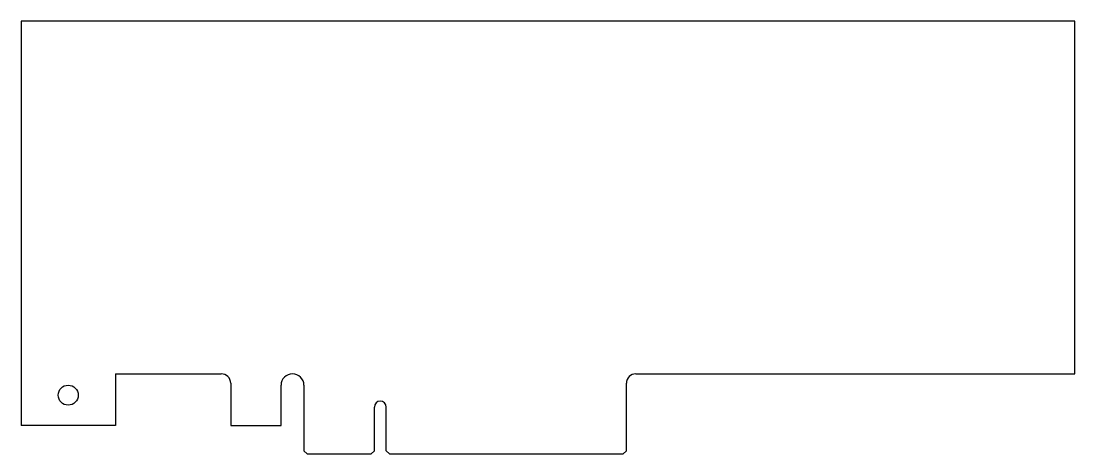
# Model space of a CAD drawing. Extents: x 65 to 232, y 71 to 139.
import ezdxf

# ---------------------------------------------------------------- set-up
doc = ezdxf.new("R2010")
doc.units = 0
doc.layers.add('ProjItem', color=7, linetype='CONTINUOUS')

msp = doc.modelspace()

# ---------------------------------------------------------------- linework, layer by layer
at = {"layer": 'ProjItem'}
for p, q in [((64.675, 139.45), (64.675, 75.05)), ((232.325, 139.45), (64.675, 139.45)), ((232.325, 83.3), (232.325, 139.45)), ((79.675, 83.3), (96.525, 83.3)), ((79.675, 83.3), (79.675, 75.05)), ((162.475, 83.3), (232.325, 83.3)), ((98.025, 81.8), (98.025, 75.05)), ((106.025, 75.05), (106.025, 81.475)), ((109.675, 81.475), (109.675, 71.05)), ((160.975, 71.05), (160.975, 81.8)), ((120.875, 71.05), (120.875, 78)), ((122.775, 71.05), (122.775, 78)), ((79.675, 75.05), (64.675, 75.05)), ((98.025, 75.05), (106.025, 75.05)), ((109.675, 71.05), (110.175, 70.55)), ((110.175, 70.55), (120.375, 70.55)), ((120.375, 70.55), (120.875, 71.05)), ((122.775, 71.05), (123.275, 70.55)), ((123.275, 70.55), (160.475, 70.55)), ((160.475, 70.55), (160.975, 71.05))]:
    msp.add_line(p, q, dxfattribs=at)
msp.add_circle((72.175, 79.9), 1.59, dxfattribs=at)
for centre, radius, start, end in [((96.525, 81.8), 1.5, 0, 90), ((107.85, 81.475), 1.825, 0, 180), ((162.475, 81.8), 1.5, 90, 180), ((121.825, 78), 0.95, 0, 180)]:
    msp.add_arc(centre, radius, start, end, dxfattribs=at)

doc.saveas('drawing.dxf')
